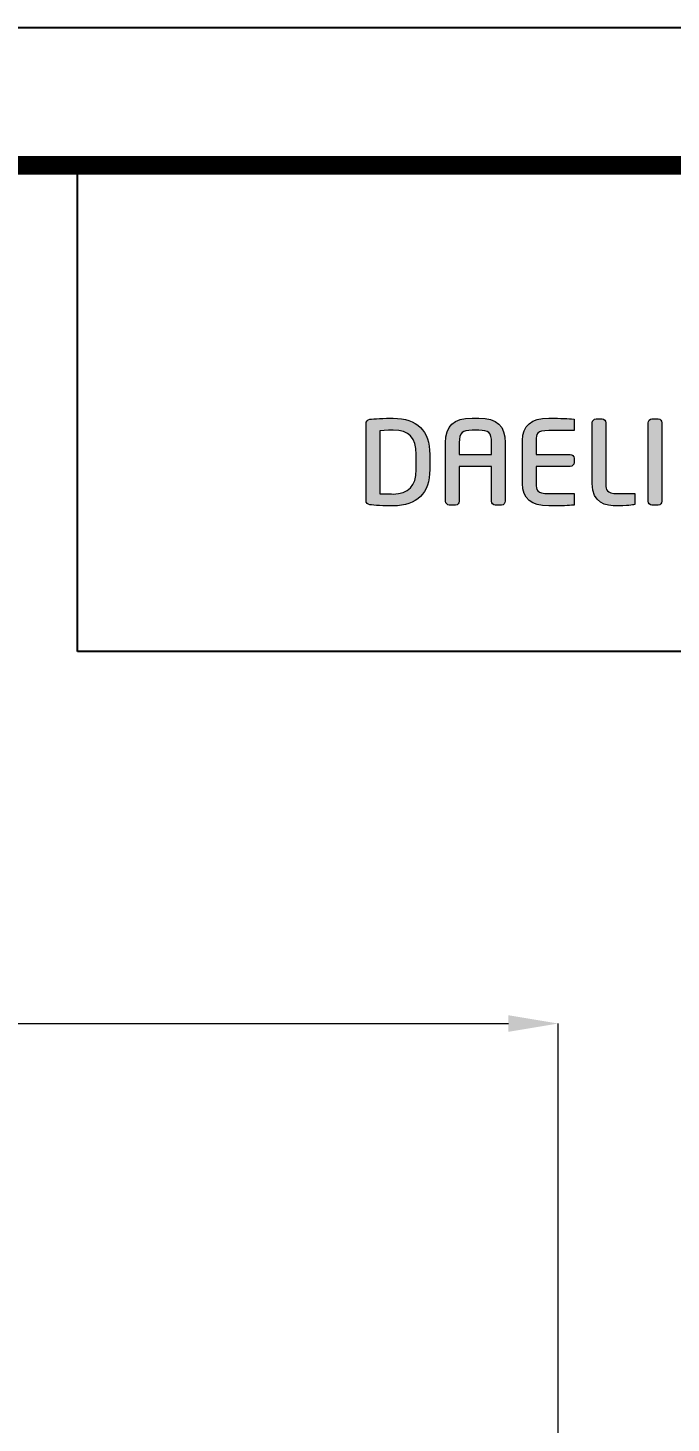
# Model space of a CAD drawing. Extents: x 16296680691 to 16296681342, y -37409617466 to -37409616989.
# Drawn here: x 16296681223.3 to 16296681275.2, y -37409617101.8 to -37409616989.4 of the extents above; entities that cross this region are included whole.
import ezdxf

# ---------------------------------------------------------------- set-up
doc = ezdxf.new("R2010")
doc.units = 0
doc.header["$LTSCALE"] = 10
doc.header["$MEASUREMENT"] = 0
doc.header["$PDMODE"] = 3
doc.header["$PDSIZE"] = -10
doc.layers.get('0').update_dxf_attribs({"linetype": 'CONTINUOUS'})
doc.layers.get('DEFPOINTS').update_dxf_attribs({"linetype": 'CONTINUOUS'})
doc.layers.add('레이어 1', color=7, linetype='CONTINUOUS', lineweight=0)
doc.styles.add('Daelim Dimension', font='')
doc.styles.get('Daelim Dimension').set_extended_font_data('NanumGothic')
doc.dimstyles.new('DEFAULT', dxfattribs={"dimscale": 2, "dimtxt": 2, "dimasz": 2, "dimexe": 0, "dimexo": 2, "dimgap": 1, "dimtad": 1, "dimdec": 1, "dimzin": 9, "dimdsep": 46, "dimtxsty": 'Daelim Dimension', "dimcen": 0.5, "dimclrd": 252, "dimclre": 252, "dimclrt": 3, "dimadec": 1, "dimazin": 0, "dimtfac": 1, "dimtdec": 1, "dimtix": 1, "dimtmove": 0, "dimatfit": 3, "dimfxl": 1, "dimtolj": 1, "dimtzin": 1, "dimlwd": 9, "dimlwe": 9, "dimarcsym": 0})

# ---------------------------------------------------------------- blocks, each defined once
blk = doc.blocks.new('*D7')
at = {"color": 5, "lineweight": 9, "transparency": 16777216}
for p, q in [((16296680728.407249, -37409617155.899147), (16296680728.407249, -37409617069.609711)), ((16296680732.407249, -37409617069.609711), (16296681262.053249, -37409617069.609711)), ((16296681266.053249, -37409617155.899147), (16296681266.053249, -37409617069.609711))]:
    blk.add_line(p, q, dxfattribs=at)
at = {"color": 5, "transparency": 16777216}
for points in [[(16296680732.407249, -37409617068.943047), (16296680732.407249, -37409617070.276367), (16296680728.407249, -37409617069.609711)], [(16296681262.053249, -37409617068.943047), (16296681262.053249, -37409617070.276367), (16296681266.053249, -37409617069.609711)]]:
    blk.add_solid(points, dxfattribs=at)
at = {"layer": 'DEFPOINTS', "color": 0, "transparency": 16777216}
for p in [(16296681266.053249, -37409617069.609711), (16296680728.407249, -37409617159.899147), (16296681266.053249, -37409617159.899147)]:
    blk.add_point(p, dxfattribs=at)
at = {"color": 7, "transparency": 16777216, "insert": (16296680997.230249, -37409617062.166222), "char_height": 10, "attachment_point": 5, "style": 'Daelim Dimension'}
blk.add_mtext('\\A1;640', dxfattribs=at)

msp = doc.modelspace()

# ---------------------------------------------------------------- hatches: boundary and pattern name
at = {"layer": '레이어 1'}
h = msp.add_hatch(color=5, dxfattribs=at)
h.dxf.hatch_style = 2
edge = h.paths.add_edge_path()
edge.add_spline(control_points=[(16296681254.612049, -37409617024.960503), (16296681254.612049, -37409617026.286781), (16296681254.00695, -37409617026.932037), (16296681252.761499, -37409617026.932037), (16296681252.761499, -37409617026.932037), (16296681251.90942, -37409617026.916267), (16296681251.687349, -37409617026.912407), (16296681251.687349, -37409617026.912407), (16296681251.687349, -37409617021.827141), (16296681251.687349, -37409617021.827141), (16296681252.128679, -37409617021.783318), (16296681252.75588, -37409617021.775963), (16296681252.762119, -37409617021.775963), (16296681254.041321, -37409617021.775963), (16296681254.612049, -37409617022.383667), (16296681254.612049, -37409617023.745743), (16296681254.612049, -37409617023.745743), (16296681254.612049, -37409617024.960503), (16296681254.612049, -37409617024.960503)], knot_values=[0, 0, 0, 0, 1, 1, 1, 2, 2, 2, 3, 3, 3, 4, 4, 4, 5, 5, 5, 6, 6, 6, 6], degree=3, periodic=0)
edge = h.paths.add_edge_path()
edge.add_spline(control_points=[(16296681252.761499, -37409617020.820686), (16296681252.070129, -37409617020.820686), (16296681251.173241, -37409617020.863121), (16296681250.879129, -37409617020.910454), (16296681250.69519, -37409617020.941322), (16296681250.577271, -37409617021.078789), (16296681250.577271, -37409617021.260437), (16296681250.577271, -37409617021.260437), (16296681250.577271, -37409617027.446831), (16296681250.577271, -37409617027.446831), (16296681250.577271, -37409617027.63726), (16296681250.69632, -37409617027.771233), (16296681250.888069, -37409617027.797867), (16296681251.166241, -37409617027.844147), (16296681252.060221, -37409617027.886253), (16296681252.761499, -37409617027.886253), (16296681254.692011, -37409617027.886253), (16296681255.711969, -37409617026.874184), (16296681255.711969, -37409617024.960503), (16296681255.711969, -37409617024.960503), (16296681255.711969, -37409617023.745743), (16296681255.711969, -37409617023.745743), (16296681255.711969, -37409617021.832069), (16296681254.692011, -37409617020.820686), (16296681252.761499, -37409617020.820686)], knot_values=[0, 0, 0, 0, 1, 1, 1, 2, 2, 2, 3, 3, 3, 4, 4, 4, 5, 5, 5, 6, 6, 6, 7, 7, 7, 8, 8, 8, 8], degree=3, periodic=0)
h = msp.add_hatch(color=5, dxfattribs=at)
h.dxf.hatch_style = 2
edge = h.paths.add_edge_path()
edge.add_spline(control_points=[(16296681260.69079, -37409617023.73835), (16296681260.69079, -37409617023.73835), (16296681258.087669, -37409617023.73835), (16296681258.087669, -37409617023.73835), (16296681258.087669, -37409617023.641586), (16296681258.087669, -37409617022.810097), (16296681258.087669, -37409617022.810097), (16296681258.087669, -37409617021.942162), (16296681258.34568, -37409617021.794884), (16296681259.11973, -37409617021.794884), (16296681259.11973, -37409617021.794884), (16296681259.65951, -37409617021.794884), (16296681259.65951, -37409617021.794884), (16296681260.43313, -37409617021.794884), (16296681260.69079, -37409617021.942162), (16296681260.69079, -37409617022.810097), (16296681260.69079, -37409617022.810097), (16296681260.69079, -37409617023.641586), (16296681260.69079, -37409617023.73835)], knot_values=[0, 0, 0, 0, 1, 1, 1, 2, 2, 2, 3, 3, 3, 4, 4, 4, 5, 5, 5, 6, 6, 6, 6], degree=3, periodic=0)
edge = h.paths.add_edge_path()
edge.add_spline(control_points=[(16296681259.65951, -37409617020.820686), (16296681259.65951, -37409617020.820686), (16296681259.11973, -37409617020.820686), (16296681259.11973, -37409617020.820686), (16296681257.645109, -37409617020.820686), (16296681256.98765, -37409617021.434036), (16296681256.98765, -37409617022.810097), (16296681256.98765, -37409617022.810097), (16296681256.98765, -37409617027.517693), (16296681256.98765, -37409617027.517693), (16296681256.98765, -37409617027.683212), (16296681257.12215, -37409617027.823463), (16296681257.28091, -37409617027.823463), (16296681257.28091, -37409617027.823463), (16296681257.7959, -37409617027.823463), (16296681257.7959, -37409617027.823463), (16296681257.97843, -37409617027.823463), (16296681258.087669, -37409617027.668472), (16296681258.087669, -37409617027.517693), (16296681258.087669, -37409617027.517693), (16296681258.087669, -37409617024.812508), (16296681258.087669, -37409617024.706947), (16296681258.087669, -37409617024.706947), (16296681260.69079, -37409617024.706947), (16296681260.69079, -37409617024.706947), (16296681260.69079, -37409617024.812508), (16296681260.69079, -37409617027.517693), (16296681260.69079, -37409617027.517693), (16296681260.69079, -37409617027.686348), (16296681260.82379, -37409617027.823463), (16296681260.98764, -37409617027.823463), (16296681260.98764, -37409617027.823463), (16296681261.496309, -37409617027.823463), (16296681261.496309, -37409617027.823463), (16296681261.674641, -37409617027.823463), (16296681261.794649, -37409617027.665314), (16296681261.794649, -37409617027.517693), (16296681261.794649, -37409617027.517693), (16296681261.794649, -37409617022.810097), (16296681261.794649, -37409617022.810097), (16296681261.794649, -37409617021.434036), (16296681261.1359, -37409617020.820686), (16296681259.65951, -37409617020.820686)], knot_values=[0, 0, 0, 0, 1, 1, 1, 2, 2, 2, 3, 3, 3, 4, 4, 4, 5, 5, 5, 6, 6, 6, 7, 7, 7, 8, 8, 8, 9, 9, 9, 10, 10, 10, 11, 11, 11, 12, 12, 12, 13, 13, 13, 14, 14, 14, 14], degree=3, periodic=0)
h = msp.add_hatch(color=5, dxfattribs=at)
h.dxf.hatch_style = 2
edge = h.paths.add_edge_path()
edge.add_spline(control_points=[(16296681263.193609, -37409617022.619698), (16296681263.193609, -37409617022.619698), (16296681263.193609, -37409617026.085152), (16296681263.193609, -37409617026.085152), (16296681263.193609, -37409617027.297447), (16296681263.88604, -37409617027.886253), (16296681265.31086, -37409617027.886253), (16296681265.9398, -37409617027.886253), (16296681266.79582, -37409617027.874687), (16296681267.1381, -37409617027.842758), (16296681267.133181, -37409617027.842758), (16296681267.30406, -37409617027.826271), (16296681267.30406, -37409617027.826271), (16296681267.30406, -37409617027.826271), (16296681267.35351, -37409617027.821373), (16296681267.35351, -37409617027.821373), (16296681267.35351, -37409617027.821373), (16296681267.35351, -37409617026.894157), (16296681267.35351, -37409617026.894157), (16296681267.35351, -37409617026.894157), (16296681265.31867, -37409617026.894157), (16296681265.31867, -37409617026.894157), (16296681264.299219, -37409617026.894157), (16296681264.299219, -37409617026.606613), (16296681264.299219, -37409617026.085152), (16296681264.299219, -37409617026.085152), (16296681264.299219, -37409617024.800926), (16296681264.299219, -37409617024.70063), (16296681264.40399, -37409617024.70063), (16296681267.03446, -37409617024.70063), (16296681267.03446, -37409617024.70063), (16296681267.206739, -37409617024.70063), (16296681267.34709, -37409617024.563881), (16296681267.34709, -37409617024.395554), (16296681267.34709, -37409617024.395554), (16296681267.34709, -37409617024.051872), (16296681267.34709, -37409617024.051872), (16296681267.34709, -37409617023.882507), (16296681267.206739, -37409617023.745377), (16296681267.03446, -37409617023.745377), (16296681267.03446, -37409617023.745377), (16296681264.40399, -37409617023.745377), (16296681264.299219, -37409617023.745377), (16296681264.299219, -37409617023.64579), (16296681264.299219, -37409617022.619698), (16296681264.299219, -37409617022.619698), (16296681264.299219, -37409617022.098923), (16296681264.299219, -37409617021.812073), (16296681265.31867, -37409617021.812073), (16296681265.31867, -37409617021.812073), (16296681267.352711, -37409617021.820137), (16296681267.352711, -37409617021.820137), (16296681267.352711, -37409617021.820137), (16296681267.352711, -37409617020.898529), (16296681267.352711, -37409617020.898529), (16296681267.352711, -37409617020.898529), (16296681267.13695, -37409617020.875389), (16296681267.13695, -37409617020.875389), (16296681266.73674, -37409617020.839272), (16296681265.819189, -37409617020.820686), (16296681265.31086, -37409617020.820686), (16296681263.88604, -37409617020.820686), (16296681263.193609, -37409617021.408783), (16296681263.193609, -37409617022.619698)], knot_values=[0, 0, 0, 0, 1, 1, 1, 2, 2, 2, 3, 3, 3, 4, 4, 4, 5, 5, 5, 6, 6, 6, 7, 7, 7, 8, 8, 8, 9, 9, 9, 10, 10, 10, 11, 11, 11, 12, 12, 12, 13, 13, 13, 14, 14, 14, 15, 15, 15, 16, 16, 16, 17, 17, 17, 18, 18, 18, 19, 19, 19, 20, 20, 20, 21, 21, 21, 21], degree=3, periodic=0)
h = msp.add_hatch(color=5, dxfattribs=at)
h.dxf.hatch_style = 2
edge = h.paths.add_edge_path()
edge.add_spline(control_points=[(16296681269.12006, -37409617020.883476), (16296681268.94981, -37409617020.883476), (16296681268.80551, -37409617021.024094), (16296681268.80551, -37409617021.191002), (16296681268.80551, -37409617021.191002), (16296681268.80551, -37409617026.085152), (16296681268.80551, -37409617026.085152), (16296681268.80551, -37409617027.681091), (16296681269.89473, -37409617027.886253), (16296681270.84296, -37409617027.886253), (16296681271.538719, -37409617027.886253), (16296681271.71723, -37409617027.856773), (16296681271.923241, -37409617027.822411), (16296681271.923241, -37409617027.822411), (16296681272.04336, -37409617027.80349), (16296681272.04336, -37409617027.80349), (16296681272.041599, -37409617027.804192), (16296681272.202391, -37409617027.784203), (16296681272.202391, -37409617027.784203), (16296681272.202391, -37409617027.784203), (16296681272.25009, -37409617027.777893), (16296681272.25009, -37409617027.777893), (16296681272.25009, -37409617027.777893), (16296681272.25009, -37409617026.894157), (16296681272.25009, -37409617026.894157), (16296681272.25009, -37409617026.894157), (16296681270.853491, -37409617026.894157), (16296681270.853491, -37409617026.894157), (16296681269.908751, -37409617026.894157), (16296681269.908751, -37409617026.537521), (16296681269.908751, -37409617026.191406), (16296681269.908751, -37409617026.191406), (16296681269.908751, -37409617021.191002), (16296681269.908751, -37409617021.191002), (16296681269.908751, -37409617021.024094), (16296681269.765671, -37409617020.883476), (16296681269.59594, -37409617020.883476), (16296681269.59594, -37409617020.883476), (16296681269.12006, -37409617020.883476), (16296681269.12006, -37409617020.883476)], knot_values=[0, 0, 0, 0, 1, 1, 1, 2, 2, 2, 3, 3, 3, 4, 4, 4, 5, 5, 5, 6, 6, 6, 7, 7, 7, 8, 8, 8, 9, 9, 9, 10, 10, 10, 11, 11, 11, 12, 12, 12, 13, 13, 13, 13], degree=3, periodic=0)
h = msp.add_hatch(color=5, dxfattribs=at)
h.dxf.hatch_style = 2
edge = h.paths.add_edge_path()
edge.add_spline(control_points=[(16296681273.615471, -37409617020.883476), (16296681273.431709, -37409617020.883476), (16296681273.321951, -37409617021.035309), (16296681273.321951, -37409617021.1819), (16296681273.321951, -37409617021.1819), (16296681273.321951, -37409617027.517693), (16296681273.321951, -37409617027.517693), (16296681273.321951, -37409617027.686348), (16296681273.453819, -37409617027.823463), (16296681273.615471, -37409617027.823463), (16296681273.615471, -37409617027.823463), (16296681274.12956, -37409617027.823463), (16296681274.12956, -37409617027.823463), (16296681274.313681, -37409617027.823463), (16296681274.42362, -37409617027.668472), (16296681274.42362, -37409617027.517693), (16296681274.42362, -37409617027.517693), (16296681274.42362, -37409617021.1819), (16296681274.42362, -37409617021.1819), (16296681274.42362, -37409617021.01461), (16296681274.29476, -37409617020.883476), (16296681274.12956, -37409617020.883476), (16296681274.12956, -37409617020.883476), (16296681273.615471, -37409617020.883476), (16296681273.615471, -37409617020.883476)], knot_values=[0, 0, 0, 0, 1, 1, 1, 2, 2, 2, 3, 3, 3, 4, 4, 4, 5, 5, 5, 6, 6, 6, 7, 7, 7, 8, 8, 8, 8], degree=3, periodic=0)

# ---------------------------------------------------------------- linework, layer by layer
at = {"color": 5, "ltscale": 0.5}
msp.add_line((16296681227.32527, -37409617039.624062), (16296681227.32527, -37409617000.436821), dxfattribs=at)
at = {"color": 5, "ltscale": 40}
msp.add_line((16296681331.36837, -37409617039.624062), (16296681227.32527, -37409617039.624062), dxfattribs=at)
at = {"ltscale": 0.5}
msp.add_lwpolyline([(16296680690.900061, -37409617466.361633), (16296681341.900061, -37409617466.361633), (16296681341.900061, -37409616989.361633), (16296680690.900061, -37409616989.361633)], close=True, dxfattribs=at)
at = {"color": 5, "linetype": 'ByBlock', "lineweight": 200, "const_width": 1.5}
msp.add_lwpolyline([(16296680701.36825, -37409617445.936913), (16296681331.36825, -37409617445.936913), (16296681331.36825, -37409617000.436913), (16296680701.36825, -37409617000.436913)], close=True, dxfattribs=at)
at = {"layer": '레이어 1', "color": 5}
for points, knots in [([(16296681252.761499, -37409617020.820686), (16296681252.070129, -37409617020.820686), (16296681251.173241, -37409617020.863121), (16296681250.879129, -37409617020.910454), (16296681250.69519, -37409617020.941322), (16296681250.577271, -37409617021.078789), (16296681250.577271, -37409617021.260437), (16296681250.577271, -37409617021.260437), (16296681250.577271, -37409617027.446831), (16296681250.577271, -37409617027.446831), (16296681250.577271, -37409617027.63726), (16296681250.69632, -37409617027.771233), (16296681250.888069, -37409617027.797867), (16296681251.166241, -37409617027.844147), (16296681252.060221, -37409617027.886253), (16296681252.761499, -37409617027.886253), (16296681254.692011, -37409617027.886253), (16296681255.711969, -37409617026.874184), (16296681255.711969, -37409617024.960503), (16296681255.711969, -37409617024.960503), (16296681255.711969, -37409617023.745743), (16296681255.711969, -37409617023.745743), (16296681255.711969, -37409617021.832069), (16296681254.692011, -37409617020.820686), (16296681252.761499, -37409617020.820686)], [0, 0, 0, 0, 1, 1, 1, 2, 2, 2, 3, 3, 3, 4, 4, 4, 5, 5, 5, 6, 6, 6, 7, 7, 7, 8, 8, 8, 8]), ([(16296681259.65951, -37409617020.820686), (16296681259.65951, -37409617020.820686), (16296681259.11973, -37409617020.820686), (16296681259.11973, -37409617020.820686), (16296681257.645109, -37409617020.820686), (16296681256.98765, -37409617021.434036), (16296681256.98765, -37409617022.810097), (16296681256.98765, -37409617022.810097), (16296681256.98765, -37409617027.517693), (16296681256.98765, -37409617027.517693), (16296681256.98765, -37409617027.683212), (16296681257.12215, -37409617027.823463), (16296681257.28091, -37409617027.823463), (16296681257.28091, -37409617027.823463), (16296681257.7959, -37409617027.823463), (16296681257.7959, -37409617027.823463), (16296681257.97843, -37409617027.823463), (16296681258.087669, -37409617027.668472), (16296681258.087669, -37409617027.517693), (16296681258.087669, -37409617027.517693), (16296681258.087669, -37409617024.812508), (16296681258.087669, -37409617024.706947), (16296681258.087669, -37409617024.706947), (16296681260.69079, -37409617024.706947), (16296681260.69079, -37409617024.706947), (16296681260.69079, -37409617024.812508), (16296681260.69079, -37409617027.517693), (16296681260.69079, -37409617027.517693), (16296681260.69079, -37409617027.686348), (16296681260.82379, -37409617027.823463), (16296681260.98764, -37409617027.823463), (16296681260.98764, -37409617027.823463), (16296681261.496309, -37409617027.823463), (16296681261.496309, -37409617027.823463), (16296681261.674641, -37409617027.823463), (16296681261.794649, -37409617027.665314), (16296681261.794649, -37409617027.517693), (16296681261.794649, -37409617027.517693), (16296681261.794649, -37409617022.810097), (16296681261.794649, -37409617022.810097), (16296681261.794649, -37409617021.434036), (16296681261.1359, -37409617020.820686), (16296681259.65951, -37409617020.820686)], [0, 0, 0, 0, 1, 1, 1, 2, 2, 2, 3, 3, 3, 4, 4, 4, 5, 5, 5, 6, 6, 6, 7, 7, 7, 8, 8, 8, 9, 9, 9, 10, 10, 10, 11, 11, 11, 12, 12, 12, 13, 13, 13, 14, 14, 14, 14]), ([(16296681263.193609, -37409617022.619698), (16296681263.193609, -37409617022.619698), (16296681263.193609, -37409617026.085152), (16296681263.193609, -37409617026.085152), (16296681263.193609, -37409617027.297447), (16296681263.88604, -37409617027.886253), (16296681265.31086, -37409617027.886253), (16296681265.9398, -37409617027.886253), (16296681266.79582, -37409617027.874687), (16296681267.1381, -37409617027.842758), (16296681267.133181, -37409617027.842758), (16296681267.30406, -37409617027.826271), (16296681267.30406, -37409617027.826271), (16296681267.30406, -37409617027.826271), (16296681267.35351, -37409617027.821373), (16296681267.35351, -37409617027.821373), (16296681267.35351, -37409617027.821373), (16296681267.35351, -37409617026.894157), (16296681267.35351, -37409617026.894157), (16296681267.35351, -37409617026.894157), (16296681265.31867, -37409617026.894157), (16296681265.31867, -37409617026.894157), (16296681264.299219, -37409617026.894157), (16296681264.299219, -37409617026.606613), (16296681264.299219, -37409617026.085152), (16296681264.299219, -37409617026.085152), (16296681264.299219, -37409617024.800926), (16296681264.299219, -37409617024.70063), (16296681264.40399, -37409617024.70063), (16296681267.03446, -37409617024.70063), (16296681267.03446, -37409617024.70063), (16296681267.206739, -37409617024.70063), (16296681267.34709, -37409617024.563881), (16296681267.34709, -37409617024.395554), (16296681267.34709, -37409617024.395554), (16296681267.34709, -37409617024.051872), (16296681267.34709, -37409617024.051872), (16296681267.34709, -37409617023.882507), (16296681267.206739, -37409617023.745377), (16296681267.03446, -37409617023.745377), (16296681267.03446, -37409617023.745377), (16296681264.40399, -37409617023.745377), (16296681264.299219, -37409617023.745377), (16296681264.299219, -37409617023.64579), (16296681264.299219, -37409617022.619698), (16296681264.299219, -37409617022.619698), (16296681264.299219, -37409617022.098923), (16296681264.299219, -37409617021.812073), (16296681265.31867, -37409617021.812073), (16296681265.31867, -37409617021.812073), (16296681267.352711, -37409617021.820137), (16296681267.352711, -37409617021.820137), (16296681267.352711, -37409617021.820137), (16296681267.352711, -37409617020.898529), (16296681267.352711, -37409617020.898529), (16296681267.352711, -37409617020.898529), (16296681267.13695, -37409617020.875389), (16296681267.13695, -37409617020.875389), (16296681266.73674, -37409617020.839272), (16296681265.819189, -37409617020.820686), (16296681265.31086, -37409617020.820686), (16296681263.88604, -37409617020.820686), (16296681263.193609, -37409617021.408783), (16296681263.193609, -37409617022.619698)], [0, 0, 0, 0, 1, 1, 1, 2, 2, 2, 3, 3, 3, 4, 4, 4, 5, 5, 5, 6, 6, 6, 7, 7, 7, 8, 8, 8, 9, 9, 9, 10, 10, 10, 11, 11, 11, 12, 12, 12, 13, 13, 13, 14, 14, 14, 15, 15, 15, 16, 16, 16, 17, 17, 17, 18, 18, 18, 19, 19, 19, 20, 20, 20, 21, 21, 21, 21]), ([(16296681269.12006, -37409617020.883476), (16296681268.94981, -37409617020.883476), (16296681268.80551, -37409617021.024094), (16296681268.80551, -37409617021.191002), (16296681268.80551, -37409617021.191002), (16296681268.80551, -37409617026.085152), (16296681268.80551, -37409617026.085152), (16296681268.80551, -37409617027.681091), (16296681269.89473, -37409617027.886253), (16296681270.84296, -37409617027.886253), (16296681271.538719, -37409617027.886253), (16296681271.71723, -37409617027.856773), (16296681271.923241, -37409617027.822411), (16296681271.923241, -37409617027.822411), (16296681272.04336, -37409617027.80349), (16296681272.04336, -37409617027.80349), (16296681272.041599, -37409617027.804192), (16296681272.202391, -37409617027.784203), (16296681272.202391, -37409617027.784203), (16296681272.202391, -37409617027.784203), (16296681272.25009, -37409617027.777893), (16296681272.25009, -37409617027.777893), (16296681272.25009, -37409617027.777893), (16296681272.25009, -37409617026.894157), (16296681272.25009, -37409617026.894157), (16296681272.25009, -37409617026.894157), (16296681270.853491, -37409617026.894157), (16296681270.853491, -37409617026.894157), (16296681269.908751, -37409617026.894157), (16296681269.908751, -37409617026.537521), (16296681269.908751, -37409617026.191406), (16296681269.908751, -37409617026.191406), (16296681269.908751, -37409617021.191002), (16296681269.908751, -37409617021.191002), (16296681269.908751, -37409617021.024094), (16296681269.765671, -37409617020.883476), (16296681269.59594, -37409617020.883476), (16296681269.59594, -37409617020.883476), (16296681269.12006, -37409617020.883476), (16296681269.12006, -37409617020.883476)], [0, 0, 0, 0, 1, 1, 1, 2, 2, 2, 3, 3, 3, 4, 4, 4, 5, 5, 5, 6, 6, 6, 7, 7, 7, 8, 8, 8, 9, 9, 9, 10, 10, 10, 11, 11, 11, 12, 12, 12, 13, 13, 13, 13]), ([(16296681273.615471, -37409617020.883476), (16296681273.431709, -37409617020.883476), (16296681273.321951, -37409617021.035309), (16296681273.321951, -37409617021.1819), (16296681273.321951, -37409617021.1819), (16296681273.321951, -37409617027.517693), (16296681273.321951, -37409617027.517693), (16296681273.321951, -37409617027.686348), (16296681273.453819, -37409617027.823463), (16296681273.615471, -37409617027.823463), (16296681273.615471, -37409617027.823463), (16296681274.12956, -37409617027.823463), (16296681274.12956, -37409617027.823463), (16296681274.313681, -37409617027.823463), (16296681274.42362, -37409617027.668472), (16296681274.42362, -37409617027.517693), (16296681274.42362, -37409617027.517693), (16296681274.42362, -37409617021.1819), (16296681274.42362, -37409617021.1819), (16296681274.42362, -37409617021.01461), (16296681274.29476, -37409617020.883476), (16296681274.12956, -37409617020.883476), (16296681274.12956, -37409617020.883476), (16296681273.615471, -37409617020.883476), (16296681273.615471, -37409617020.883476)], [0, 0, 0, 0, 1, 1, 1, 2, 2, 2, 3, 3, 3, 4, 4, 4, 5, 5, 5, 6, 6, 6, 7, 7, 7, 8, 8, 8, 8]), ([(16296681254.612049, -37409617024.960503), (16296681254.612049, -37409617026.286781), (16296681254.00695, -37409617026.932037), (16296681252.761499, -37409617026.932037), (16296681252.761499, -37409617026.932037), (16296681251.90942, -37409617026.916267), (16296681251.687349, -37409617026.912407), (16296681251.687349, -37409617026.912407), (16296681251.687349, -37409617021.827141), (16296681251.687349, -37409617021.827141), (16296681252.128679, -37409617021.783318), (16296681252.75588, -37409617021.775963), (16296681252.762119, -37409617021.775963), (16296681254.041321, -37409617021.775963), (16296681254.612049, -37409617022.383667), (16296681254.612049, -37409617023.745743), (16296681254.612049, -37409617023.745743), (16296681254.612049, -37409617024.960503), (16296681254.612049, -37409617024.960503)], [0, 0, 0, 0, 1, 1, 1, 2, 2, 2, 3, 3, 3, 4, 4, 4, 5, 5, 5, 6, 6, 6, 6]), ([(16296681260.69079, -37409617023.73835), (16296681260.69079, -37409617023.73835), (16296681258.087669, -37409617023.73835), (16296681258.087669, -37409617023.73835), (16296681258.087669, -37409617023.641586), (16296681258.087669, -37409617022.810097), (16296681258.087669, -37409617022.810097), (16296681258.087669, -37409617021.942162), (16296681258.34568, -37409617021.794884), (16296681259.11973, -37409617021.794884), (16296681259.11973, -37409617021.794884), (16296681259.65951, -37409617021.794884), (16296681259.65951, -37409617021.794884), (16296681260.43313, -37409617021.794884), (16296681260.69079, -37409617021.942162), (16296681260.69079, -37409617022.810097), (16296681260.69079, -37409617022.810097), (16296681260.69079, -37409617023.641586), (16296681260.69079, -37409617023.73835)], [0, 0, 0, 0, 1, 1, 1, 2, 2, 2, 3, 3, 3, 4, 4, 4, 5, 5, 5, 6, 6, 6, 6])]:
    msp.add_open_spline(points, degree=3, knots=knots, dxfattribs=at)

# ---------------------------------------------------------------- dimensions: what is measured, and where the dimension line sits
at = {"color": 7}
dim = msp.add_linear_dim(base=(16296681266.053249, -37409617069.609711), p1=(16296680728.407249, -37409617159.899147), p2=(16296681266.053249, -37409617159.899147), text='640', dimstyle='DEFAULT', override={"dimtxt": 5, "dimclrd": 5, "dimclre": 5, "dimclrt": 7}, dxfattribs=at)
dim.commit()
dim.dimension.update_dxf_attribs({"geometry": '*D7', "text_midpoint": (16296680997.230249, -37409617062.166222)})

doc.saveas('drawing.dxf')
